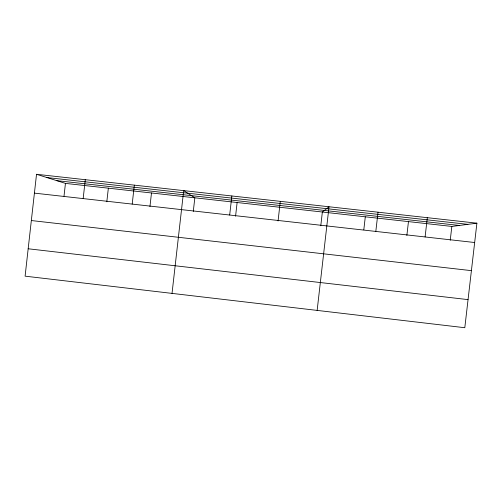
<?xml version="1.0" encoding="UTF-8"?>
<svg xmlns="http://www.w3.org/2000/svg" width="502" height="502" viewBox="0 0 502 502"><rect width="100%" height="100%" fill="white"/><g stroke="black" fill="none" stroke-linecap="round" stroke-linejoin="round"><path stroke-width="0.75" d="M36.527 174.282L25.1 276.163L464.802 327.718L476.9 223.183L36.527 174.282L65.442 183.393L451.838 226.44L476.9 223.183M64.005 196.188L65.442 183.393M83.163 198.597L85.29 179.697M106.819 201.76L108.35 188.175M132.195 204.094L134.341 185.144M149.941 206.598L151.485 192.981M172.029 293.394L183.682 190.622L194.832 197.807L193.289 211.461M229.678 215.032L231.849 195.968M235.57 216.205L237.126 202.519M278.07 220.974L280.292 201.352M320.784 225.768L322.359 212.013L329.017 206.761L317.145 310.405M363.806 229.822L365.299 216.801M375.816 231.428L378.025 212.202M406.865 235.432L408.459 221.608M425.094 236.957L427.321 217.673M450.231 240.295L451.838 226.44M46.912 177.551L467.877 224.356M56.707 180.645L459.386 225.461M34.412 193.126L474.66 242.516M31.337 220.541L471.403 270.647M28.168 248.772L468.052 299.619"/></g></svg>
